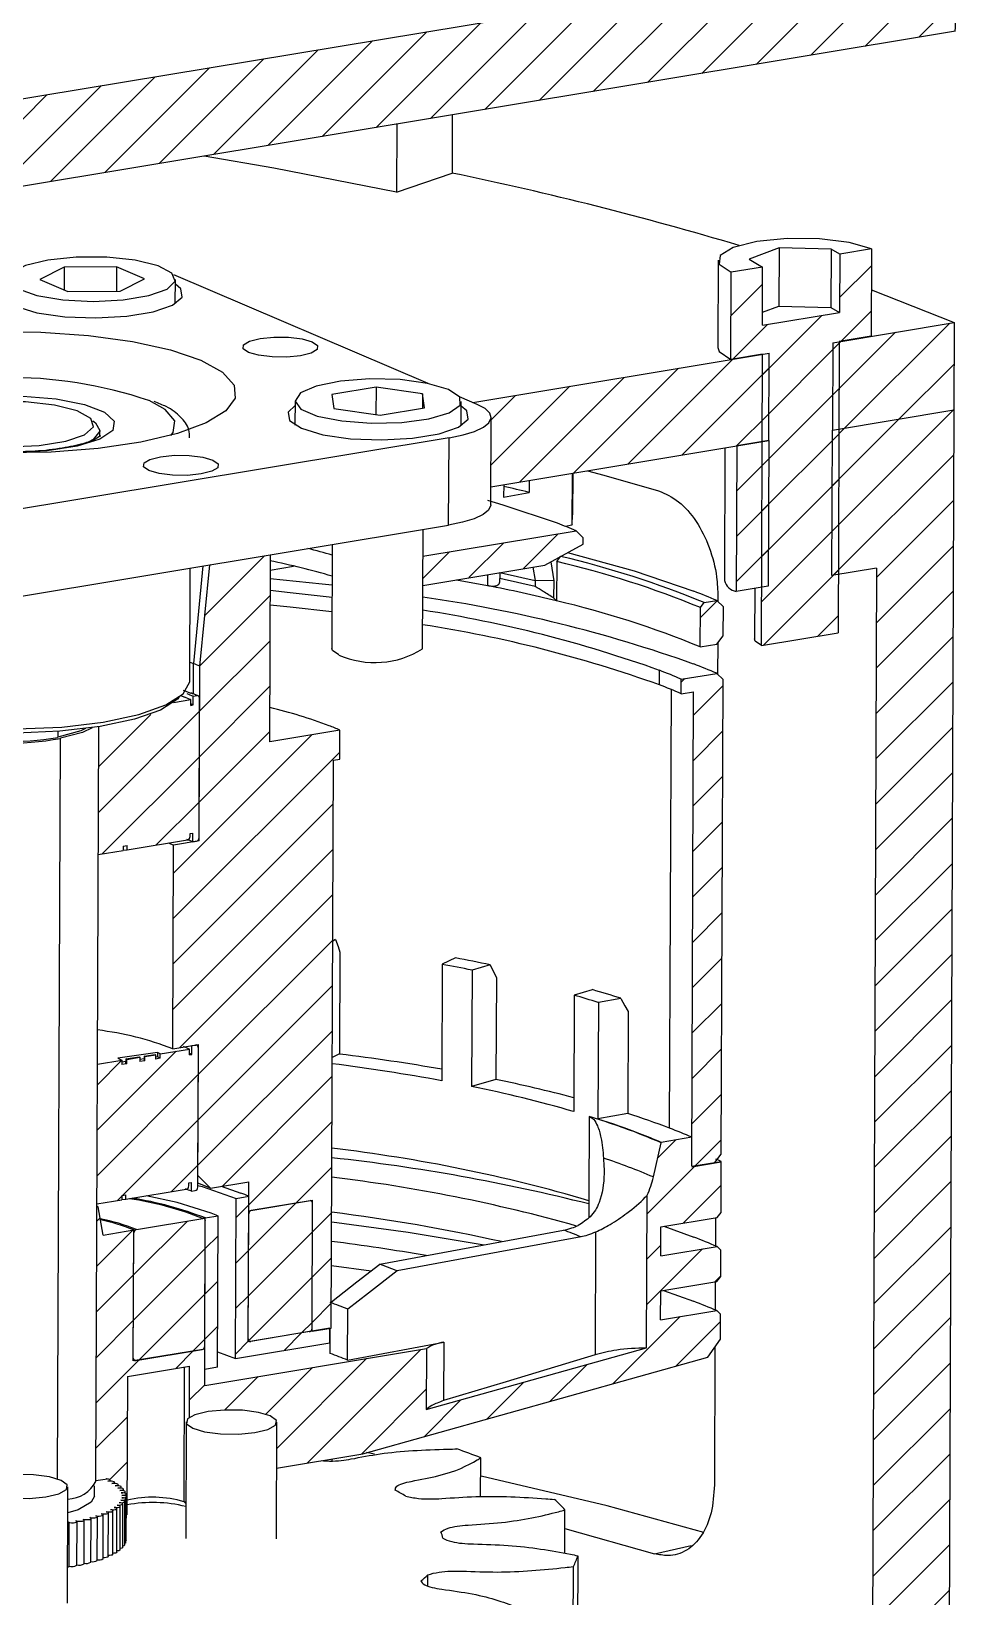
# Model space of a CAD drawing. Header units: millimetres. Extents: x -35 to 1189, y 0 to 841.
# Drawn here: x 637.7 to 729.5, y 552.6 to 707.9 of the extents above; entities that cross this region are included whole.
import ezdxf

# ---------------------------------------------------------------- set-up
doc = ezdxf.new("R2010")
doc.units = ezdxf.units.MM

# ---------------------------------------------------------------- blocks, each defined once
blk = doc.blocks.new('SW_HATCH_0')
at = {"color": 0, "linetype": 'Continuous', "lineweight": 18}
for p, q in [((132.6, 397.52), (142.24, 407.16)), ((121.83, 395.73), (132.22, 406.12)), ((127.22, 396.62), (137.61, 407.02)), ((111.06, 393.94), (121.45, 404.33)), ((116.45, 394.84), (126.84, 405.23)), ((137.99, 398.41), (145, 405.43)), ((100.29, 392.15), (110.68, 402.54)), ((105.68, 393.05), (116.07, 403.44)), ((143.37, 399.31), (146.61, 402.54)), ((94.91, 391.26), (105.3, 401.65)), ((84.14, 389.47), (94.53, 399.86)), ((89.52, 390.36), (99.91, 400.75)), ((73.37, 387.68), (83.76, 398.07)), ((78.75, 388.57), (89.14, 398.96)), ((62.6, 385.89), (72.99, 396.28)), ((67.98, 386.78), (78.37, 397.17)), ((57.21, 384.99), (67.6, 395.38)), ((46.44, 383.2), (56.83, 393.59)), ((51.83, 384.1), (62.22, 394.49)), ((135.5, 373.48), (138.65, 376.63)), ((124.7, 371.66), (127.85, 374.81)), ((127.85, 365.82), (133.74, 371.71)), ((135.66, 369.14), (138.64, 372.12)), ((124.89, 367.35), (128.35, 370.82)), ((134.8, 363.8), (141.04, 370.04)), ((136.03, 360.54), (146.43, 370.93)), ((127.83, 361.32), (135.46, 368.94)), ((134.82, 368.31), (135.66, 369.14)), ((114.5, 356.96), (124.89, 367.35)), ((141.42, 361.44), (146.85, 366.86)), ((103.73, 355.17), (114.12, 365.56)), ((109.11, 356.07), (119.5, 366.46)), ((119.88, 357.86), (128.48, 366.46)), ((100.9, 356.84), (108.73, 364.67)), ((100.92, 361.35), (103.35, 363.77)), ((127.81, 356.81), (135.44, 364.44)), ((134.75, 350.28), (146.8, 362.33)), ((146.8, 362.33), (146.83, 362.36)), ((125.27, 358.75), (128.46, 361.95)), ((134.77, 354.79), (141.42, 361.44)), ((134.79, 359.29), (136.03, 360.54)), ((127.79, 352.3), (135.42, 359.93)), ((125.27, 354.27), (128.45, 357.44)), ((134.87, 345.91), (146.81, 357.85)), ((127.78, 347.79), (135.41, 355.42)), ((125.25, 349.76), (128.43, 352.94)), ((139.17, 345.71), (146.8, 353.34)), ((104.1, 346.57), (107.57, 350.03)), ((127.76, 343.29), (135.39, 350.91)), ((94.14, 345.59), (96.8, 348.24)), ((98.72, 345.68), (102.18, 349.14)), ((125.23, 345.25), (128.41, 348.43)), ((139.15, 341.21), (146.78, 348.83)), ((72.51, 341.92), (78.45, 347.86)), ((73.01, 346.9), (73.07, 346.97)), ((127.94, 338.98), (135.37, 346.41)), ((72.01, 336.93), (79, 343.92)), ((139.13, 336.7), (146.76, 344.33)), ((121.67, 341.69), (123.36, 343.38)), ((133.33, 339.87), (135.35, 341.9)), ((71.99, 332.42), (78.98, 339.41)), ((139.12, 332.19), (146.74, 339.82)), ((119.79, 335.31), (120.13, 335.66)), ((71.97, 327.91), (78.97, 334.9)), ((121, 332.04), (123.93, 334.96)), ((139.1, 327.68), (146.73, 335.31)), ((61.96, 322.38), (71.99, 332.42)), ((61.97, 326.89), (67.16, 332.08)), ((69.4, 316.35), (83.13, 330.09)), ((71.96, 323.4), (78.95, 330.4)), ((120.99, 327.53), (123.91, 330.46)), ((139.08, 323.18), (146.71, 330.8)), ((62.32, 318.25), (71.97, 327.91)), ((69.38, 311.85), (85.91, 328.37)), ((139.06, 318.67), (146.69, 326.3)), ((120.97, 323.03), (123.89, 325.95)), ((67.7, 319.15), (71.96, 323.4)), ((69.36, 307.34), (85.25, 323.23)), ((139.05, 314.16), (146.67, 321.79)), ((120.95, 318.52), (123.88, 321.44)), ((69.35, 302.83), (85.24, 318.72)), ((139.03, 309.65), (146.66, 317.28)), ((120.93, 314.01), (123.86, 316.93)), ((70.03, 299.03), (85.22, 314.22)), ((120.92, 309.5), (123.84, 312.43)), ((139.01, 305.15), (146.64, 312.77)), ((71.85, 296.36), (85.2, 309.71)), ((120.9, 305), (123.82, 307.92)), ((138.99, 300.64), (146.62, 308.27)), ((71.84, 291.85), (85.19, 305.2)), ((120.88, 300.49), (123.81, 303.41)), ((138.98, 296.13), (146.61, 303.76)), ((71.82, 287.35), (85.17, 300.69)), ((61.83, 290.83), (69.68, 298.68)), ((120.87, 295.98), (123.79, 298.9)), ((138.96, 291.62), (146.59, 299.25)), ((61.85, 295.34), (64.28, 297.77)), ((61.82, 286.32), (71.85, 296.36)), ((74.25, 285.29), (85.15, 296.19)), ((120.85, 291.47), (123.77, 294.4)), ((138.94, 287.12), (146.57, 294.75)), ((64.35, 284.36), (71.84, 291.85)), ((76.87, 283.42), (85.13, 291.68)), ((117.45, 288.08), (119.25, 289.88)), ((121.17, 287.31), (123.76, 289.89)), ((138.93, 282.61), (146.55, 290.24)), ((69.21, 284.74), (71.82, 287.35)), ((81.56, 283.61), (85.12, 287.17)), ((116.39, 282.52), (121.17, 287.31)), ((119.98, 281.62), (123.74, 285.38)), ((138.91, 278.1), (146.54, 285.73)), ((63.83, 283.84), (64.27, 284.29)), ((75.6, 282.14), (76.87, 283.42)), ((76.85, 278.91), (81.56, 283.61)), ((61.8, 281.82), (62.12, 282.14)), ((65.44, 276.48), (70.79, 281.82)), ((83.19, 280.76), (85.1, 282.66)), ((61.78, 277.31), (65.4, 280.93)), ((72.55, 279.09), (73.82, 280.36)), ((76.84, 274.4), (83.19, 280.76)), ((138.89, 273.59), (146.52, 281.22)), ((65.43, 271.97), (72.55, 279.09)), ((75.58, 277.64), (76.85, 278.91)), ((83.17, 276.25), (85.08, 278.16)), ((116.35, 273.51), (121.9, 279.05)), ((116.37, 278.02), (117.76, 279.41)), ((138.87, 269.09), (146.5, 276.72)), ((61.77, 272.8), (65.44, 276.48)), ((72.53, 274.59), (73.8, 275.86)), ((76.87, 269.95), (83.17, 276.25)), ((123.12, 275.79), (123.7, 276.37)), ((65.97, 268.02), (72.53, 274.59)), ((75.56, 273.13), (76.84, 274.4)), ((83.16, 271.74), (85.06, 273.65)), ((61.75, 268.29), (65.43, 271.97)), ((113.01, 265.67), (119.66, 272.33)), ((138.86, 264.58), (146.48, 272.21)), ((72.51, 270.08), (73.78, 271.35)), ((80.39, 268.98), (82.12, 270.71)), ((82.12, 270.71), (83.16, 271.74)), ((119.25, 267.42), (123.69, 271.86)), ((69.62, 267.19), (71.35, 268.92)), ((71.35, 268.92), (72.51, 270.08)), ((75.55, 268.62), (76.82, 269.89)), ((82.69, 257.81), (93.95, 269.06)), ((61.73, 263.79), (65.97, 268.02)), ((78.55, 262.65), (83.18, 267.27)), ((79.65, 259.25), (88.56, 268.17)), ((106.77, 263.93), (110.4, 267.55)), ((138.84, 260.07), (146.47, 267.7)), ((74.48, 263.06), (77.79, 266.38)), ((100.53, 262.18), (104.16, 265.81)), ((70.99, 264.06), (72.5, 265.57)), ((88.08, 258.7), (94.49, 265.12)), ((94.3, 260.43), (97.92, 264.06)), ((138.82, 255.57), (146.45, 263.19)), ((61.71, 259.28), (64.83, 262.4)), ((138.8, 251.06), (146.43, 258.69)), ((63.08, 256.15), (64.81, 257.89)), ((64.73, 253.32), (64.79, 253.38)), ((138.79, 246.55), (146.42, 254.18)), ((138.77, 242.04), (146.4, 249.67)), ((138.75, 237.54), (146.38, 245.16))]:
    blk.add_line(p, q, dxfattribs=at)

msp = doc.modelspace()

# ---------------------------------------------------------------- linework, layer by layer
at = {"color": 7, "linetype": 'Continuous', "lineweight": 25}
for p, q in [((721.85, 715.33), (377.14, 658.05)), ((729.42, 707.93), (377.1, 649.38)), ((679.5, 699.63), (679.48, 693.86)), ((674.01, 698.72), (673.98, 691.97)), ((673.98, 691.97), (679.48, 693.86)), ((711.93, 686.44), (708.95, 685.31)), ((708.95, 685.31), (710.3, 684.53)), ((711.93, 686.44), (711.9, 680.66)), ((717.1, 686.3), (711.93, 686.44)), ((717.1, 686.3), (717.08, 680.52)), ((717.96, 685.81), (717.1, 686.3)), ((717.96, 685.81), (717.94, 680.02)), ((721.1, 686.33), (717.96, 685.81)), ((721.1, 686.33), (721.07, 677.66)), ((641, 684.52), (638.59, 683.3)), ((641, 684.52), (640.99, 682.27)), ((646.19, 684.56), (641, 684.52)), ((646.19, 684.56), (646.18, 682.15)), ((648.97, 683.37), (646.19, 684.56)), ((677.11, 672.97), (651.88, 683.75)), ((705.88, 685.2), (705.85, 676.53)), ((707.13, 675.34), (707.16, 684.01)), ((710.3, 684.53), (707.16, 684.01)), ((710.28, 678.75), (710.3, 684.53)), ((638.59, 683.3), (641.37, 682.11)), ((641.37, 682.11), (646.56, 682.15)), ((646.56, 682.15), (648.97, 683.37)), ((652.02, 680.89), (652.03, 683.3)), ((721.09, 682.28), (729.31, 679.02)), ((710.28, 680.04), (711.9, 680.66)), ((711.9, 680.66), (717.08, 680.52)), ((710.28, 678.75), (717.94, 680.02)), ((717.08, 680.52), (717.94, 680.02)), ((717.27, 677.02), (729.31, 679.02)), ((729.31, 679.02), (729.27, 670.35)), ((721.07, 677.66), (717.9, 677.13)), ((681.53, 671.09), (710.93, 675.97)), ((710.9, 667.3), (710.93, 675.97)), ((717.27, 677.02), (717.23, 668.35)), ((717.9, 677.13), (717.79, 648.23)), ((710.3, 675.87), (707.13, 675.34)), ((710.18, 646.96), (710.3, 675.87)), ((663.9, 671.26), (663.89, 668.85)), ((671.94, 672.62), (667.55, 671.89)), ((667.55, 671.89), (667.76, 670.49)), ((671.94, 672.62), (671.93, 669.89)), ((676.54, 671.95), (671.94, 672.62)), ((676.75, 670.56), (676.54, 671.95)), ((676.54, 671.95), (676.54, 670.52)), ((681.97, 670.9), (680.23, 671.64)), ((667.76, 670.49), (672.36, 669.83)), ((672.36, 669.83), (676.75, 670.56)), ((680.39, 668.78), (680.4, 671.19)), ((717.23, 668.35), (729.27, 670.35)), ((729.27, 670.35), (728.63, 504.06)), ((644.54, 667.73), (644.54, 668.32)), ((683.33, 660.93), (683.36, 669.6)), ((717.18, 653.9), (717.23, 668.35)), ((679.18, 667.58), (631.66, 659.69)), ((679.14, 658.91), (679.18, 667.58)), ((683.34, 662.72), (710.9, 667.3)), ((706.56, 666.58), (706.51, 653.41)), ((707.73, 666.77), (707.67, 652.32)), ((710.9, 667.3), (707.73, 666.77)), ((710.9, 667.3), (710.84, 652.85)), ((691.39, 664.06), (691.37, 658.9)), ((691.46, 664.07), (691.44, 659.94)), ((684.61, 662.93), (684.6, 661.69)), ((684.6, 661.69), (687.12, 662.16)), ((687.13, 663.35), (687.12, 662.16)), ((631.62, 651.02), (679.14, 658.91)), ((691.37, 658.9), (690.74, 658.78)), ((691.39, 658.96), (691.37, 658.9)), ((676.56, 646.64), (676.6, 658.49)), ((676.59, 655.82), (691.79, 658.35)), ((692.49, 657.66), (691.79, 658.35)), ((692.49, 657.02), (692.49, 657.66)), ((661.39, 637.41), (661.46, 655.97)), ((667.6, 656.99), (667.56, 646.67)), ((688.68, 654.94), (692.49, 657.02)), ((653.45, 643.43), (653.49, 654.65)), ((654.77, 654.86), (653.83, 645.17)), ((654.45, 644.92), (655.45, 654.97)), ((661.45, 654.43), (663.76, 654.85)), ((676.58, 652.93), (688.68, 654.94)), ((684.22, 654.18), (684.22, 653.6)), ((687.51, 654.75), (687.72, 653.4)), ((689.28, 655.27), (689.57, 653.37)), ((689.87, 655.3), (689.85, 651.4)), ((721.61, 654.64), (717.18, 653.9)), ((721.61, 654.64), (721.17, 540.48)), ((679.91, 653.49), (682.99, 652.91)), ((683, 654), (682.99, 652.91)), ((689.57, 653.37), (687.72, 653.4)), ((687.72, 653.4), (687.72, 652.82)), ((689.57, 653.37), (689.56, 651.68)), ((710.84, 652.85), (707.67, 652.32)), ((709.51, 652.63), (709.49, 647.61)), ((704.12, 650.72), (704.5, 651.22)), ((704.5, 651.22), (705.77, 651.43)), ((706.4, 650.81), (705.77, 651.43)), ((705.86, 651.81), (705.86, 651.34)), ((704.1, 646.82), (704.12, 650.72)), ((706.39, 647.92), (706.4, 650.81)), ((705.75, 647.09), (706.39, 647.92)), ((710.18, 646.96), (717.79, 648.23)), ((704.1, 646.82), (705.75, 647.09)), ((705.84, 647.21), (705.83, 644.12)), ((653.45, 645.31), (653.83, 645.17)), ((653.82, 642.17), (653.83, 645.17)), ((654.38, 627.58), (654.45, 644.92)), ((700.05, 643.06), (700.06, 644.5)), ((702.23, 643.62), (705.74, 644.2)), ((702.23, 642.18), (702.23, 643.62)), ((706.37, 643.59), (705.74, 644.2)), ((706.19, 596.48), (706.37, 643.59)), ((652.54, 641.99), (652.96, 641.84)), ((652.8, 642.52), (653.58, 642.24)), ((654.3, 641.98), (653.68, 642.23)), ((653.8, 641.06), (653.81, 641.93)), ((653.81, 641.93), (654.19, 641.99)), ((654.39, 627.87), (654.44, 641.74)), ((701.07, 599.06), (701.24, 642.59)), ((702.23, 642.18), (703.45, 642.38)), ((703.27, 595.27), (703.45, 642.38)), ((651.86, 641.32), (653.55, 641.6)), ((653.55, 641.02), (653.55, 641.6)), ((653.55, 641.02), (653.8, 641.06)), ((644.14, 563.98), (644.43, 638.89)), ((640.34, 564.24), (640.62, 637.75)), ((640.36, 638.43), (640.36, 637.85)), ((668.36, 638.57), (661.39, 637.41)), ((668.35, 635.68), (668.36, 638.57)), ((667.5, 579.22), (667.71, 635.57)), ((667.71, 635.57), (668.35, 635.68)), ((653.5, 628.3), (653.75, 628.34)), ((653.5, 628.01), (653.5, 628.3)), ((653.75, 627.48), (653.75, 628.34)), ((644.38, 626.21), (646.84, 626.62)), ((646.85, 627.05), (646.84, 626.62)), ((646.84, 626.64), (647.24, 626.69)), ((646.85, 627.05), (647.25, 627.12)), ((647.24, 626.69), (647.24, 627.12)), ((647.24, 626.69), (647.25, 626.69)), ((647.25, 626.69), (653.24, 627.68)), ((647.25, 626.69), (647.25, 627.12)), ((651.34, 627.37), (651.85, 627.16)), ((651.77, 606.93), (651.85, 627.16)), ((654.38, 627.58), (651.85, 627.16)), ((653.75, 627.48), (654.13, 627.54)), ((667.93, 617.77), (667.64, 617.63)), ((668.36, 616.53), (668.33, 606.42)), ((678.51, 615.32), (678.47, 603.76)), ((679.83, 615.95), (678.51, 615.32)), ((681.47, 614.75), (681.42, 603.18)), ((683.28, 615.28), (681.47, 614.75)), ((683.88, 614.01), (683.84, 603.9)), ((691.59, 612.27), (691.55, 600.71)), ((693.4, 612.8), (691.59, 612.27)), ((694, 611.53), (693.96, 599.97)), ((696.22, 611.94), (694, 611.53)), ((696.95, 610.63), (696.91, 600.52)), ((650.27, 606.57), (646.32, 606)), ((646.32, 606), (646.72, 605.8)), ((647.1, 605.94), (648.44, 606.13)), ((647.21, 605.88), (648.51, 606.1)), ((648.44, 606.13), (648.51, 606.1)), ((648.51, 606.1), (648.51, 605.67)), ((648.94, 606.2), (650.03, 606.36)), ((648.99, 606.18), (648.94, 606.2)), ((648.94, 606.2), (648.94, 605.77)), ((648.99, 606.18), (650.05, 606.35)), ((648.99, 605.75), (648.99, 606.18)), ((650.03, 606.36), (650.05, 606.35)), ((650.05, 606.35), (650.05, 605.92)), ((650.27, 606.13), (650.05, 606.1)), ((650.53, 606), (650.05, 605.92)), ((650.53, 606.44), (650.27, 606.57)), ((650.27, 606.57), (650.27, 606.13)), ((650.53, 606), (650.27, 606.13)), ((650.53, 606.44), (653.42, 606.91)), ((650.53, 606), (650.53, 606.44)), ((651.77, 606.93), (654.31, 607.35)), ((653.07, 607.06), (653.07, 607.15)), ((653.42, 606.34), (653.42, 606.91)), ((653.42, 606.34), (653.67, 606.38)), ((653.67, 607.25), (654.05, 607.31)), ((653.67, 606.38), (653.67, 607.25)), ((654.17, 607.3), (654.11, 607.32)), ((654.25, 593.19), (654.31, 607.06)), ((654.26, 594.35), (654.31, 607.35)), ((668.33, 606.42), (667.6, 606.07)), ((644.3, 605.4), (646.72, 605.8)), ((646.72, 605.8), (646.72, 605.37)), ((647.1, 605.68), (646.72, 605.62)), ((647.21, 605.45), (646.72, 605.37)), ((647.1, 605.94), (647.09, 605.51)), ((647.21, 605.45), (647.09, 605.51)), ((647.21, 605.88), (647.1, 605.94)), ((647.21, 605.45), (647.21, 605.88)), ((648.94, 605.94), (648.51, 605.88)), ((648.99, 605.75), (648.51, 605.67)), ((648.99, 605.75), (648.94, 605.77)), ((683.84, 603.9), (681.42, 603.18)), ((693.09, 600.2), (693.06, 591.86)), ((696.91, 600.52), (693.96, 599.97)), ((698.13, 598.47), (698.13, 598.51)), ((699.46, 594.21), (700.24, 597.61)), ((703.28, 598.16), (700.24, 597.65)), ((700.24, 597.61), (700.24, 597.65)), ((703.27, 595.27), (703.28, 598.16)), ((703.27, 595.27), (706.19, 595.75)), ((703.27, 595.21), (706.19, 595.7)), ((703.27, 595.27), (705.55, 595.65)), ((705.55, 595.65), (706.19, 596.48)), ((706.17, 590.7), (706.19, 595.75)), ((653.37, 593.62), (653.62, 593.66)), ((653.37, 593.33), (653.37, 593.62)), ((653.62, 592.8), (653.62, 593.66)), ((655.52, 593.11), (654.25, 593.6)), ((655.52, 593.11), (654.26, 594.35)), ((655.52, 593.11), (659.32, 593.74)), ((659.31, 590.85), (659.32, 593.74)), ((646.71, 592.37), (647.12, 592.44)), ((646.71, 592.37), (646.71, 591.94)), ((646.71, 591.96), (647.1, 592.01)), ((647.1, 592.01), (647.11, 592.44)), ((647.1, 592.01), (647.12, 592)), ((647.12, 592), (653.11, 593)), ((647.12, 592), (647.12, 592.44)), ((653.62, 592.8), (654, 592.86)), ((656.57, 593.29), (658.53, 592.61)), ((657.99, 576.19), (658.05, 592.09)), ((658.05, 592.09), (659.31, 592.3)), ((659.26, 577.85), (659.31, 592.3)), ((698.78, 577.24), (698.84, 592.4)), ((644.25, 591.53), (646.71, 591.94)), ((644.37, 591.26), (644.25, 591.24)), ((644.86, 588.45), (644.37, 591.26)), ((659.26, 578.14), (659.31, 590.56)), ((659.31, 590.85), (665.65, 591.91)), ((665.39, 591.86), (659.56, 590.89)), ((665.6, 578.9), (665.65, 591.91)), ((665.6, 579.19), (665.64, 591.62)), ((693.06, 591.86), (693.05, 590.17)), ((705.79, 590.2), (706.17, 590.7)), ((644.86, 588.45), (647.9, 588.96)), ((647.85, 575.95), (647.9, 588.96)), ((648.16, 589), (654.75, 590.09)), ((654.94, 575.11), (655, 590.14)), ((654.95, 577.42), (655, 589.85)), ((655, 590.14), (656.27, 590.35)), ((656.21, 575.32), (656.27, 590.35)), ((672.32, 585.55), (690.55, 588.93)), ((700.2, 586.38), (700.21, 589.27)), ((700.21, 589.27), (705.79, 590.2)), ((700.49, 589.32), (703.48, 588.24)), ((705.62, 590.17), (705.61, 587.38)), ((647.85, 576.24), (647.9, 588.67)), ((692.28, 588.27), (674.05, 584.89)), ((693.73, 588.74), (693.68, 576.56)), ((700.2, 586.38), (705.78, 587.31)), ((706.15, 586.94), (705.78, 587.31)), ((706.14, 584.34), (706.15, 586.94)), ((667.52, 585.42), (671.46, 584.88)), ((705.76, 583.84), (706.14, 584.34)), ((700.18, 580.02), (700.19, 582.91)), ((700.19, 582.91), (705.76, 583.84)), ((700.46, 582.96), (703.45, 581.88)), ((705.6, 583.81), (705.59, 581.02)), ((669.11, 576.03), (669.13, 581.09)), ((700.18, 580.02), (705.75, 580.95)), ((706.13, 580.58), (705.75, 580.95)), ((706.12, 578.12), (706.13, 580.58)), ((667.37, 579.19), (659.26, 577.85)), ((665.34, 578.86), (659.51, 577.89)), ((665.6, 578.9), (667.5, 579.22)), ((667.36, 577.75), (667.37, 579.19)), ((667.38, 576.7), (667.39, 579.2)), ((704.85, 576.33), (706.12, 578.12)), ((654.95, 577.13), (647.85, 575.95)), ((648.11, 575.99), (654.7, 577.09)), ((654.94, 573.52), (676.95, 577.18)), ((654.94, 573.52), (654.95, 577.13)), ((656.22, 576.86), (657.99, 576.19)), ((657.99, 576.19), (667.36, 577.75)), ((669.11, 576.03), (678.66, 577.8)), ((676.93, 571.12), (698.78, 577.24)), ((676.95, 577.18), (676.93, 571.12)), ((678.66, 577.8), (678.64, 572.01)), ((705.57, 577.35), (705.52, 563.65)), ((647.29, 574.41), (653.44, 575.44)), ((648.11, 575.99), (647.85, 576.1)), ((652.9, 561.97), (652.95, 575.35)), ((653.42, 570.35), (653.44, 575.44)), ((656.21, 575.32), (654.94, 575.11)), ((670.62, 566.74), (704.85, 576.33)), ((647.29, 574.41), (647.23, 560.68)), ((653.1, 569.9), (653.06, 558.34)), ((662.06, 558.31), (662.1, 569.87)), ((662.08, 565.32), (670.62, 566.74)), ((667.6, 566.03), (667.6, 566.24)), ((671.8, 566.69), (671.01, 566.85)), ((682.32, 562.48), (682.34, 566.34)), ((644.14, 564.07), (645.28, 564.26)), ((645.28, 564.23), (645.28, 564.26)), ((645.56, 564.03), (645.56, 564.12)), ((641.32, 551.91), (641.36, 563.47)), ((643.99, 562.54), (643.99, 563.55)), ((645.99, 563.8), (645.99, 563.91)), ((646.36, 563.56), (646.36, 563.68)), ((646.66, 563.32), (646.66, 563.45)), ((646.9, 563.07), (646.9, 563.21)), ((647.06, 562.8), (647.06, 562.97)), ((647.16, 562.52), (647.16, 562.73)), ((647.16, 558.15), (647.18, 562.49)), ((645.82, 556.75), (645.84, 561.08)), ((646.22, 556.97), (646.23, 561.3)), ((646.55, 557.19), (646.56, 561.53)), ((646.81, 557.43), (646.82, 561.76)), ((647, 557.67), (647.01, 562)), ((647.12, 557.91), (647.13, 562.24)), ((653.07, 561.8), (652.9, 561.97)), ((690.67, 556.84), (690.68, 561.16)), ((641.49, 555.54), (641.5, 559.88)), ((642.25, 555.67), (642.27, 560.01)), ((642.97, 555.82), (642.99, 560.15)), ((643.65, 555.98), (643.67, 560.31)), ((644.28, 556.15), (644.29, 560.49)), ((644.85, 556.34), (644.87, 560.68)), ((645.37, 556.54), (645.39, 560.88)), ((690.68, 559.31), (699.57, 556.82)), ((691.96, 556.62), (691.85, 527.72)), ((699.57, 556.82), (703.2, 557.62)), ((677.08, 553.61), (677.09, 554.73)), ((691.41, 526.64), (691.52, 555.55))]:
    msp.add_line(p, q, dxfattribs=at)
at = {"color": 7, "linetype": 'Continuous', "lineweight": 25, "flags": 128}
for points in [[(673.98, 691.97), (661.79, 694.35), (654.89, 695.54)], [(721.1, 686.33), (718.88, 686.96), (715.94, 687.32), (712.72, 687.35), (709.72, 687.05), (707.39, 686.47), (706.08, 685.68), (706, 684.82), (707.16, 684.01)], [(639.37, 685.22), (637.15, 684.67), (635.82, 683.95), (635.57, 683.14), (636.43, 682.36), (638.28, 681.71), (640.88, 681.28), (643.86, 681.12), (646.84, 681.27), (649.4, 681.7), (651.2, 682.34), (652, 683.12), (651.69, 683.93), (650.31, 684.66), (648.05, 685.21), (645.22, 685.51), (642.18, 685.51), (639.37, 685.22)], [(635.53, 682.89), (634.86, 682.24), (634.98, 681.41), (636.17, 680.63), (638.28, 680), (641.05, 679.6), (644.14, 679.48), (647.2, 679.65), (649.84, 680.09), (651.75, 680.74), (652.69, 681.54), (652.57, 682.37), (652.03, 682.82)], [(633.83, 678.13), (638.69, 678.07), (643.41, 677.74), (647.76, 677.14), (651.54, 676.3), (654.57, 675.27)], [(665.61, 677.11), (666.14, 676.74), (666.1, 676.35), (665.51, 675.99), (664.45, 675.72), (663.08, 675.59), (661.62, 675.6), (660.28, 675.77), (659.27, 676.05), (658.75, 676.42), (658.78, 676.81), (659.38, 677.17), (660.43, 677.44), (661.8, 677.57), (663.26, 677.56), (664.6, 677.39), (665.61, 677.11)], [(705.85, 676.53), (705.97, 676.15), (707.13, 675.34)], [(654.57, 675.27), (656.71, 674.09), (657.86, 672.82), (657.97, 671.52), (657.04, 670.24), (655.1, 669.05), (652.24, 668.01), (648.61, 667.15), (644.36, 666.53), (639.7, 666.17), (634.85, 666.09)], [(679.12, 672.38), (677.06, 672.98), (674.33, 673.35), (671.31, 673.43), (668.4, 673.21), (666, 672.72), (664.43, 672.03), (663.9, 671.23), (664.49, 670.43), (666.11, 669.74), (668.55, 669.25), (671.47, 669.02), (674.49, 669.09), (677.19, 669.45), (679.21, 670.05), (680.28, 670.81), (680.24, 671.62), (679.12, 672.38)], [(626.96, 667.34), (625.46, 668.18), (625.06, 669.1), (625.79, 670.01), (627.57, 670.79), (630.23, 671.38), (633.45, 671.7), (636.91, 671.72), (640.21, 671.44), (643.01, 670.88), (645.01, 670.12), (645.97, 669.23), (645.81, 668.3), (644.53, 667.45), (642.28, 666.75), (639.3, 666.29), (635.91, 666.12), (632.49, 666.25), (629.39, 666.67), (626.96, 667.34)], [(651.57, 667.82), (651.8, 668.12), (651.98, 669.27), (651.03, 670.4), (649.42, 671.28)], [(640.03, 670.82), (637.17, 671.14), (634.08, 671.16), (631.19, 670.87), (628.89, 670.33), (627.49, 669.6), (627.17, 668.78), (627.99, 667.98), (629.83, 667.3), (632.44, 666.85), (635.47, 666.68), (638.51, 666.82), (641.15, 667.23), (643.03, 667.88), (643.9, 668.67), (643.65, 669.5), (642.3, 670.25), (640.03, 670.82)], [(663.9, 670.77), (663.23, 670.13), (663.35, 669.29), (664.54, 668.52), (666.65, 667.89), (669.42, 667.49), (672.51, 667.37), (675.57, 667.54), (678.21, 667.97), (680.12, 668.63), (681.07, 669.43), (680.94, 670.26), (680.4, 670.71)], [(679.18, 667.58), (680.57, 667.87), (681.72, 668.22), (682.59, 668.63), (683.14, 669.08), (683.36, 669.55), (683.23, 670.02), (682.76, 670.48), (681.97, 670.9)], [(644.54, 668.32), (644.54, 668.23), (643.87, 667.41), (643.39, 667.15)], [(643.84, 669.26), (644.12, 669.06), (644.54, 668.32)], [(655.75, 665.37), (656.27, 665), (656.24, 664.61), (655.65, 664.26), (654.59, 663.99), (653.22, 663.85), (651.76, 663.87), (650.42, 664.03), (649.41, 664.32), (648.88, 664.69), (648.92, 665.08), (649.51, 665.43), (650.57, 665.7), (651.94, 665.84), (653.4, 665.82), (654.74, 665.66), (655.75, 665.37)], [(692.92, 664.31), (694.53, 663.87), (699.98, 662.32)], [(683.33, 660.93), (683.33, 660.88), (683.11, 660.41), (682.56, 659.96), (681.69, 659.55), (680.53, 659.2), (679.14, 658.91)], [(689.96, 659.09), (684.57, 660.9), (683.03, 661.34)], [(689.87, 655.3), (690.08, 655.58), (690.23, 655.79)], [(690.94, 656.18), (697.55, 654.38), (703.48, 652.36)], [(661.45, 653.62), (666.61, 653.09), (667.58, 652.98)], [(661.45, 652.44), (663.43, 652.24), (667.58, 651.77)], [(689.56, 651.68), (689.72, 651.52), (689.85, 651.4)], [(661.44, 651), (663.43, 650.8), (667.57, 650.33)], [(668.25, 646.03), (667.62, 646.47), (667.56, 646.67)], [(710.18, 646.96), (709.55, 647.41), (709.49, 647.61)], [(631.51, 638.81), (631.82, 638.79), (636.32, 638.68), (640.76, 638.87), (644.87, 639.36), (648.39, 640.1), (651.09, 641.06), (652.82, 642.17), (653.45, 643.37), (653.45, 643.43)], [(652.41, 641.83), (652.23, 641.64), (650.57, 640.56), (647.96, 639.64), (644.56, 638.92), (640.58, 638.45), (636.29, 638.26), (631.94, 638.37), (630.76, 638.45)], [(643.11, 638.71), (642.66, 638.49), (640.36, 637.85)], [(643.76, 638.79), (642.82, 638.34), (640.62, 637.75)], [(667.93, 617.77), (668.17, 617.08), (668.36, 616.53)], [(683.28, 615.28), (683.61, 614.57), (683.88, 614.01)], [(696.22, 611.94), (696.63, 611.21), (696.95, 610.63)], [(706.19, 595.75), (705.91, 595.87), (705.65, 595.98)], [(655.58, 590.62), (652.22, 591.67), (649.13, 592.34)], [(654.25, 593.37), (654.68, 593.25), (658.05, 592.09)], [(667.54, 589.75), (675.13, 588.75), (682.68, 587.47)], [(667.51, 581.83), (670.05, 583.8), (672.32, 585.55)], [(674.05, 584.89), (671.19, 582.68), (669.13, 581.09)], [(693.68, 576.56), (684.86, 573.89), (678.64, 572.01)], [(653.97, 570.61), (653.23, 570.19), (653.15, 569.72), (653.75, 569.27), (654.93, 568.92), (656.52, 568.72), (658.28, 568.69), (659.93, 568.84), (661.22, 569.16), (661.97, 569.58), (662.05, 570.05), (661.45, 570.5), (660.27, 570.85), (658.68, 571.05), (656.92, 571.08), (655.27, 570.93), (653.97, 570.61)], [(639.53, 564.45), (637.94, 564.66), (636.18, 564.69), (634.53, 564.53), (633.23, 564.22), (632.49, 563.79), (632.41, 563.32), (633.01, 562.88), (634.19, 562.53), (635.78, 562.32), (637.54, 562.3), (639.19, 562.45), (640.48, 562.76), (641.23, 563.19), (641.31, 563.66), (640.71, 564.1), (639.53, 564.45)], [(645.32, 564.02), (645.46, 564.05), (645.54, 564.09), (645.56, 564.14), (645.5, 564.18), (645.38, 564.22), (645.21, 564.24), (645.17, 564.24)], [(645.73, 563.8), (645.87, 563.82), (645.97, 563.87), (645.99, 563.91), (645.95, 563.96), (645.84, 564), (645.68, 564.02), (645.5, 564.03), (645.33, 564.01)], [(704.47, 558.94), (694.87, 561.56), (682.36, 564.52), (682.33, 564.53)], [(643.99, 562.54), (643.69, 561.94), (642.4, 561.19), (641.35, 560.86)], [(646.06, 563.57), (646.22, 563.59), (646.32, 563.63), (646.36, 563.68), (646.33, 563.73), (646.23, 563.77), (646.08, 563.79), (645.91, 563.8), (645.73, 563.79)], [(646.33, 563.34), (646.49, 563.36), (646.61, 563.39), (646.66, 563.44), (646.64, 563.49), (646.56, 563.53), (646.42, 563.56), (646.24, 563.57), (646.07, 563.57)], [(646.53, 563.1), (646.7, 563.11), (646.82, 563.15), (646.89, 563.19), (646.89, 563.24), (646.81, 563.28), (646.68, 563.32), (646.51, 563.33), (646.33, 563.33)], [(646.66, 562.85), (646.83, 562.87), (646.97, 562.9), (647.05, 562.94), (647.06, 562.99), (647, 563.04), (646.88, 563.07), (646.71, 563.09), (646.53, 563.09)], [(646.72, 562.61), (646.89, 562.62), (647.04, 562.65), (647.13, 562.69), (647.16, 562.74), (647.11, 562.78), (647, 562.82), (646.84, 562.85), (646.66, 562.85)], [(646.71, 562.37), (646.88, 562.37), (647.04, 562.4), (647.14, 562.44), (647.18, 562.48), (647.15, 562.53), (647.05, 562.57), (646.9, 562.6), (646.72, 562.61)], [(644.68, 560.78), (644.85, 560.76), (645.03, 560.76), (645.19, 560.78), (645.32, 560.81), (645.38, 560.86), (645.37, 560.9), (645.3, 560.95), (645.16, 560.98)], [(645.17, 560.98), (645.34, 560.97), (645.52, 560.97), (645.68, 560.99), (645.79, 561.03), (645.84, 561.08), (645.82, 561.12), (645.73, 561.17), (645.59, 561.19)], [(645.59, 561.2), (645.76, 561.18), (645.94, 561.19), (646.1, 561.22), (646.2, 561.26), (646.23, 561.3), (646.2, 561.35), (646.1, 561.39), (645.95, 561.42)], [(645.95, 561.42), (646.13, 561.41), (646.3, 561.42), (646.45, 561.45), (646.54, 561.49), (646.56, 561.54), (646.51, 561.59), (646.4, 561.62), (646.24, 561.65)], [(646.24, 561.65), (646.42, 561.64), (646.59, 561.66), (646.73, 561.69), (646.81, 561.73), (646.82, 561.78), (646.75, 561.83), (646.63, 561.86), (646.47, 561.88)], [(646.47, 561.89), (646.65, 561.88), (646.81, 561.9), (646.94, 561.94), (647.01, 561.98), (647, 562.03), (646.92, 562.07), (646.79, 562.11), (646.62, 562.12)], [(646.62, 562.13), (646.8, 562.13), (646.96, 562.15), (647.08, 562.19), (647.13, 562.23), (647.11, 562.28), (647.02, 562.32), (646.88, 562.35), (646.71, 562.36)], [(641.35, 559.79), (641.42, 559.81), (641.49, 559.85), (641.5, 559.9), (641.43, 559.94)], [(641.44, 559.95), (641.57, 559.91), (641.73, 559.89), (641.91, 559.89), (642.08, 559.91), (642.2, 559.94), (642.26, 559.99), (642.25, 560.04), (642.17, 560.08)], [(642.18, 560.08), (642.32, 560.05), (642.49, 560.04), (642.67, 560.04), (642.83, 560.06), (642.94, 560.1), (642.99, 560.14), (642.97, 560.19), (642.87, 560.23)], [(642.88, 560.24), (643.03, 560.21), (643.2, 560.2), (643.38, 560.2), (643.53, 560.23), (643.63, 560.27), (643.67, 560.31), (643.63, 560.36), (643.53, 560.4)], [(643.53, 560.4), (643.69, 560.38), (643.86, 560.37), (644.04, 560.38), (644.18, 560.41), (644.27, 560.45), (644.29, 560.5), (644.24, 560.55), (644.13, 560.58)], [(644.14, 560.59), (644.29, 560.56), (644.47, 560.56), (644.64, 560.57), (644.78, 560.6), (644.86, 560.65), (644.86, 560.7), (644.8, 560.74), (644.67, 560.78)], [(647.12, 557.91), (647.11, 557.9), (647.06, 557.85), (647, 557.83)], [(647.16, 558.15), (647.16, 558.15), (647.13, 558.1), (647.12, 558.1)], [(645.37, 556.54), (645.36, 556.52), (645.3, 556.48), (645.17, 556.44), (645.01, 556.42), (644.85, 556.42)], [(645.82, 556.75), (645.82, 556.74), (645.77, 556.69), (645.66, 556.66), (645.5, 556.63), (645.37, 556.63)], [(646.22, 556.97), (646.22, 556.97), (646.18, 556.92), (646.08, 556.88), (645.93, 556.86), (645.83, 556.85)], [(646.55, 557.19), (646.52, 557.16), (646.43, 557.11), (646.29, 557.09), (646.22, 557.08)], [(646.81, 557.43), (646.79, 557.4), (646.71, 557.36), (646.58, 557.32), (646.55, 557.32)], [(647, 557.67), (646.99, 557.65), (646.92, 557.6), (646.81, 557.57)], [(641.49, 555.54), (641.47, 555.52), (641.4, 555.47), (641.33, 555.45)]]:
    msp.add_lwpolyline(points, dxfattribs=at)
at = {"color": 7, "linetype": 'Continuous', "lineweight": 25}
for centre, radius, start, end in [((722.69, 708.63), 6.76, 354.0411, 97.2101), ((610.63, 361.32), 339.59, 73.3424, 78.3019), ((635.58, 630.62), 42.94, 71.2071, 110.3694), ((654.44, 526.18), 139.86, 76.4831, 77.5421), ((670.79, 609.08), 53.56, 66.9138, 69.0293), ((649.67, 595.47), 63.06, 73.4934, 75.7619), ((668.71, 564.42), 93.89, 67.5935, 76.7428), ((647.22, 584.35), 72.42, 73.6676, 78.7086), ((653.7, 509.16), 148.19, 76.7285, 78.1133), ((668.47, 564.24), 93.54, 67.5989, 76.7793), ((653.52, 502.62), 153.15, 76.2766, 78.9036), ((653.7, 508.59), 148.19, 76.7285, 78.1133), ((707.97, 653.81), 1.52, 195.5375, 258.6308), ((657.49, 516.72), 136.38, 70.3067, 81.9564), ((668.46, 560.34), 93.54, 67.5989, 76.7793), ((679.54, 589.9), 66.88, 66.9138, 69.0293), ((656.99, 524.31), 127.67, 70.284, 81.1752), ((656.98, 522.87), 127.67, 70.284, 81.1752), ((671.83, 654.15), 8.88, 246.2713, 302.1952), ((647.36, 628.29), 18.08, 66.9138, 69.0293), ((679.52, 582.68), 66.88, 66.9138, 69.0293), ((677.31, 585.16), 63.55, 66.9138, 69.0293), ((646.79, 625.74), 17.23, 66.9138, 69.0293), ((646.95, 625.85), 17.47, 66.9138, 69.0293), ((647.19, 625.58), 17.84, 66.9138, 69.0293), ((653.61, 642.05), 0.194, 69.2768, 101.1471), ((654.21, 641.77), 0.225, 354.0411, 97.2101), ((677.31, 583.72), 63.55, 66.9138, 69.0293), ((647.27, 625.75), 16.64, 66.8889, 67.8322), ((650.07, 593.02), 49.1, 69.4714, 76.6548), ((656.07, 609.75), 31.33, 66.9138, 69.0293), ((635.56, 664.4), 27.13, 255.9213, 280.7555), ((635.58, 664.57), 27.15, 256.8134, 280.1393), ((646.9, 611.4), 17.47, 66.9138, 69.0293), ((653.16, 628.01), 0.334, 283.7825, 1.1128), ((654.05, 627.87), 0.334, 283.7825, 1.1128), ((648.68, 454.51), 163.55, 78.4371, 79.4912), ((649.15, 449.47), 169.28, 78.3697, 79.5585), ((664.74, 520.05), 96.04, 72.2643, 73.7675), ((665.78, 517.31), 99.41, 72.1683, 73.8635), ((640.33, 577.03), 32.02, 69.0656, 82.8544), ((646.66, 591.06), 17.23, 66.9138, 69.0293), ((647.14, 591.07), 16.64, 66.8889, 67.8322), ((654.08, 607.09), 0.225, 354.0411, 97.2101), ((642.63, 398.16), 209.83, 80.1652, 82.9662), ((642.9, 410.7), 196.31, 79.561, 82.772), ((656, 477.34), 128.39, 73.9265, 78.5804), ((655.43, 465.38), 141.39, 75.1989, 78.4108), ((669.51, 523.49), 80.26, 69.1108, 72.9154), ((670.24, 525.55), 78.1, 69.0791, 72.3207), ((672.05, 523.17), 81.24, 69.0725, 72.1819), ((676, 540.78), 61.82, 66.9138, 69.0293), ((676, 540.74), 61.82, 66.9138, 69.0293), ((677.91, 538.63), 64.71, 66.9138, 69.0293), ((649.43, 443.22), 154.91, 73.6417, 83.2759), ((647.65, 412.16), 185.03, 75.7953, 83.823), ((672.89, 531.52), 68.09, 67.0323, 71.492), ((648.99, 437.72), 157.56, 74.2172, 83.2337), ((690.53, 596.27), 9.17, 335.0162, 347.0256), ((642.49, 559.15), 33.28, 68.3869, 81.4069), ((641.95, 556.42), 36.16, 68.8385, 80.7796), ((646.77, 576.72), 17.47, 66.9138, 69.0293), ((653.03, 593.32), 0.334, 283.7825, 1.1128), ((653.92, 593.18), 0.334, 283.7825, 1.1128), ((650.34, 571.23), 22.9, 66.9138, 69.0293), ((641.13, 583.67), 8.25, 66.8886, 67.7806), ((648.42, 571.94), 20, 66.9138, 69.0293), ((659.64, 590.57), 0.334, 103.7825, 181.1128), ((665.42, 591.64), 0.225, 354.0411, 97.2101), ((645.28, 411.99), 180.1, 77.4558, 82.8984), ((640.52, 569.88), 20.59, 68.2177, 78.6259), ((640.7, 571.13), 19.22, 67.9961, 78.3051), ((648.24, 588.67), 0.334, 103.7825, 181.1128), ((654.78, 589.87), 0.225, 354.0411, 97.2101), ((669.81, 532.32), 60.29, 68.1192, 69.8785), ((642.8, 392.66), 196.72, 80.0177, 82.7769), ((679.46, 525.56), 67.12, 66.9138, 69.0293), ((658.59, 547.19), 40.74, 67.6971, 70.3006), ((655.55, 548.31), 35.48, 67.504, 70.4937), ((679.43, 519.2), 67.12, 66.9138, 69.0293), ((659.48, 578.11), 0.225, 174.0411, 277.2101), ((665.26, 579.18), 0.334, 283.7825, 1.1128), ((654.62, 577.41), 0.334, 283.7825, 1.1128), ((655.54, 543.25), 35.48, 67.504, 70.4937), ((679.11, 573.92), 3.91, 96.6532, 123.6253), ((648.08, 576.22), 0.225, 174.0411, 277.2101), ((662.81, 517.37), 52.72, 68.2531, 71.0045), ((641.22, 565.58), 3.34, 272.4003, 331.3416), ((664.71, 545.75), 19.63, 58.7613, 62.2564), ((649.76, 551.48), 10.95, 73.3312, 103.2992), ((649.76, 547.93), 13.97, 76.3012, 100.4006), ((651.91, 559.36), 2.79, 65.3575, 69.1184), ((682.79, 554.38), 10.41, 40.6502, 48.7682), ((675.13, 557.73), 3.49, 10.2085, 21.2586), ((644.45, 556.86), 0.66, 254.8845, 307.5406), ((687.08, 557.99), 5.07, 331.141, 344.2549), ((641.78, 556.42), 0.883, 250.0424, 302.0876), ((642.51, 556.54), 0.853, 251.73, 302.6781), ((643.2, 556.66), 0.812, 253.3401, 303.5125), ((643.85, 556.78), 0.761, 254.9238, 304.5826), ((670.55, 561.44), 9.37, 308.5275, 314.2517)]:
    msp.add_arc(centre, radius, start, end, dxfattribs=at)
for points, knots in [([(725.35, 714.94), (723.94, 715.53), (719.82, 717.25), (712.4, 719.95), (702.9, 722.99), (692.73, 725.81), (681.97, 728.42), (670.64, 730.81), (658.79, 732.98), (646.47, 734.93), (633.73, 736.64), (620.63, 738.11), (607.22, 739.34), (593.55, 740.32), (579.69, 741.05), (565.7, 741.52), (551.64, 741.74), (537.57, 741.7), (523.55, 741.4), (509.65, 740.85), (495.93, 740.05), (482.44, 738.99), (469.25, 737.69), (456.41, 736.15), (443.98, 734.37), (432.01, 732.36), (420.55, 730.12), (409.64, 727.67), (399.34, 725), (389.67, 722.13), (380.67, 719.04), (372.37, 715.75), (364.8, 712.23), (357.98, 708.48), (351.94, 704.45), (346.75, 700.13), (342.67, 695.68), (339.67, 691.2), (337.72, 686.79), (336.6, 682.66), (336.58, 680.01), (336.56, 678.88)], [0, 0, 0, 0, 0.0139362, 0.0409851, 0.0678768, 0.0946226, 0.1212543, 0.1477972, 0.1742709, 0.2006906, 0.2270679, 0.2534123, 0.2797312, 0.3060306, 0.3323158, 0.3585911, 0.3848606, 0.411128, 0.4373964, 0.4636686, 0.4899484, 0.5162399, 0.5425475, 0.5688764, 0.5952329, 0.6216245, 0.6480605, 0.6745529, 0.7011168, 0.7277718, 0.7545434, 0.781464, 0.8085733, 0.8359133, 0.8635079, 0.8912988, 0.9188187, 0.9420034, 0.963767, 0.9845927, 1, 1, 1, 1]), ([(653.43, 667.56), (653.43, 667.84), (653.43, 668.65), (652.52, 669.73), (651.44, 670.59), (650.35, 671.01), (649.94, 671.17)], [0, 0, 0, 0, 0.160006, 0.458711, 0.794146, 1, 1, 1, 1]), ([(644.59, 667.72), (644.6, 667.74), (644.65, 667.84), (644.07, 667.36), (642.68, 666.91), (640.52, 666.47), (637.94, 666.19), (636.13, 666.19), (635.31, 666.19)], [0, 0, 0, 0, 0.053621, 0.2217578, 0.4025832, 0.6058948, 0.8209637, 1, 1, 1, 1]), ([(699.98, 662.32), (700.65, 662.02), (702.01, 661.42), (703.77, 659.37), (705.09, 656.75), (705.77, 654.09), (705.83, 652.46), (705.86, 651.81)], [0, 0, 0, 0, 0.214635, 0.429276, 0.643809, 0.858389, 1, 1, 1, 1]), ([(691.39, 658.96), (691.4, 659.14), (691.42, 659.47), (691.43, 659.79), (691.44, 659.94)], [0, 0, 0, 0, 0.557647, 1, 1, 1, 1]), ([(682.99, 652.91), (683.18, 652.88), (683.57, 652.83), (683.99, 652.92), (684.25, 653.17), (684.23, 653.45), (684.22, 653.6)], [0, 0, 0, 0, 0.202716, 0.419864, 0.683947, 1, 1, 1, 1]), ([(689.56, 651.68), (689.22, 651.9), (688.6, 652.28), (687.99, 652.66), (687.72, 652.82)], [0, 0, 0, 0, 0.564337, 1, 1, 1, 1]), ([(693.09, 600.2), (693.17, 600.17), (693.33, 600.1), (693.63, 599.83), (693.99, 599.19), (694.35, 597.9), (694.45, 596.78), (694.51, 596.09)], [0, 0, 0, 0, 0.072503, 0.147898, 0.317956, 0.581294, 1, 1, 1, 1]), ([(694.51, 596.09), (694.53, 595.72), (694.56, 595.2), (694.57, 593.67), (694.33, 591.96), (693.34, 590.24), (692.42, 589.67), (692, 589.41)], [0, 0, 0, 0, 0.131185, 0.188111, 0.568668, 0.802008, 1, 1, 1, 1]), ([(693.73, 588.74), (694.21, 588.98), (695.24, 589.51), (697, 590.69), (698.19, 591.7), (698.78, 592.33), (698.84, 592.4)], [0, 0, 0, 0, 0.26371, 0.574504, 0.955139, 1, 1, 1, 1]), ([(690.55, 588.93), (690.82, 589), (691.31, 589.11), (691.79, 589.31), (692, 589.41)], [0, 0, 0, 0, 0.5598766, 1, 1, 1, 1]), ([(693.73, 588.74), (693.46, 588.63), (692.98, 588.42), (692.49, 588.32), (692.28, 588.27)], [0, 0, 0, 0, 0.560137, 1, 1, 1, 1]), ([(698.78, 577.24), (697.77, 577.2), (695.96, 577.15), (694.38, 576.74), (693.68, 576.56)], [0, 0, 0, 0, 0.558316, 1, 1, 1, 1]), ([(678.64, 572.01), (678.21, 571.85), (677.45, 571.59), (677.09, 571.26), (676.93, 571.12)], [0, 0, 0, 0, 0.560175, 1, 1, 1, 1]), ([(666.53, 566.06), (666.79, 566.04), (667.44, 565.99), (668.5, 566.05), (670.12, 566.33), (673.18, 566.97), (677.06, 567.15), (679.67, 567.21), (679.97, 567.22)], [0, 0, 0, 0, 0.055299, 0.137802, 0.216338, 0.456604, 0.937519, 1, 1, 1, 1]), ([(673.85, 563.12), (673.86, 563.26), (673.87, 563.5), (674.53, 563.81), (676.05, 564.13), (679.28, 564.7), (681.16, 565.63), (682.22, 566.27), (682.34, 566.34)], [0, 0, 0, 0, 0.099323, 0.177981, 0.252857, 0.481926, 0.940431, 1, 1, 1, 1]), ([(674.89, 562.53), (675.29, 562.45), (676.01, 562.29), (677.32, 562.23), (679.22, 562.34), (682.94, 562.63), (686.83, 562.42), (689.36, 562.23), (689.65, 562.21)], [0, 0, 0, 0, 0.0993231, 0.1779815, 0.2528574, 0.4819263, 0.9404309, 1, 1, 1, 1]), ([(705.52, 563.65), (705.45, 562.7), (705.32, 560.79), (704.31, 558.52), (702.82, 557.03), (701.14, 556.5), (700.02, 556.73), (699.57, 556.82)], [0, 0, 0, 0, 0.214648, 0.429297, 0.643928, 0.858485, 1, 1, 1, 1]), ([(678.39, 559), (678.58, 559.12), (678.93, 559.35), (679.96, 559.57), (681.81, 559.72), (685.61, 559.94), (688.62, 560.61), (690.47, 561.1), (690.68, 561.16)], [0, 0, 0, 0, 0.099323, 0.177981, 0.252857, 0.481926, 0.940431, 1, 1, 1, 1]), ([(678.57, 558.35), (678.83, 558.23), (679.3, 558.02), (680.45, 557.83), (682.37, 557.75), (686.25, 557.66), (689.61, 557.09), (691.72, 556.67), (691.96, 556.62)], [0, 0, 0, 0, 0.0993231, 0.1779815, 0.2528574, 0.4819263, 0.9404309, 1, 1, 1, 1]), ([(677.09, 554.73), (677.44, 554.83), (678.06, 555), (679.33, 555.11), (681.27, 555.07), (685.12, 554.9), (688.85, 555.24), (691.25, 555.51), (691.52, 555.55)], [0, 0, 0, 0, 0.099323, 0.177981, 0.252857, 0.481926, 0.940431, 1, 1, 1, 1]), ([(676.38, 554.11), (676.47, 553.98), (676.62, 553.74), (677.45, 553.45), (679.13, 553.19), (682.65, 552.73), (685.03, 551.87), (686.44, 551.28), (686.6, 551.21)], [0, 0, 0, 0, 0.099323, 0.177981, 0.252857, 0.481926, 0.940431, 1, 1, 1, 1])]:
    msp.add_open_spline(points, degree=3, knots=knots, dxfattribs=at)

# ---------------------------------------------------------------- block references
at = {"color": 7, "linetype": 'Continuous', "lineweight": 18}
msp.add_blockref('SW_HATCH_0', (582.44, 308.02), dxfattribs=at)

doc.saveas('drawing.dxf')
